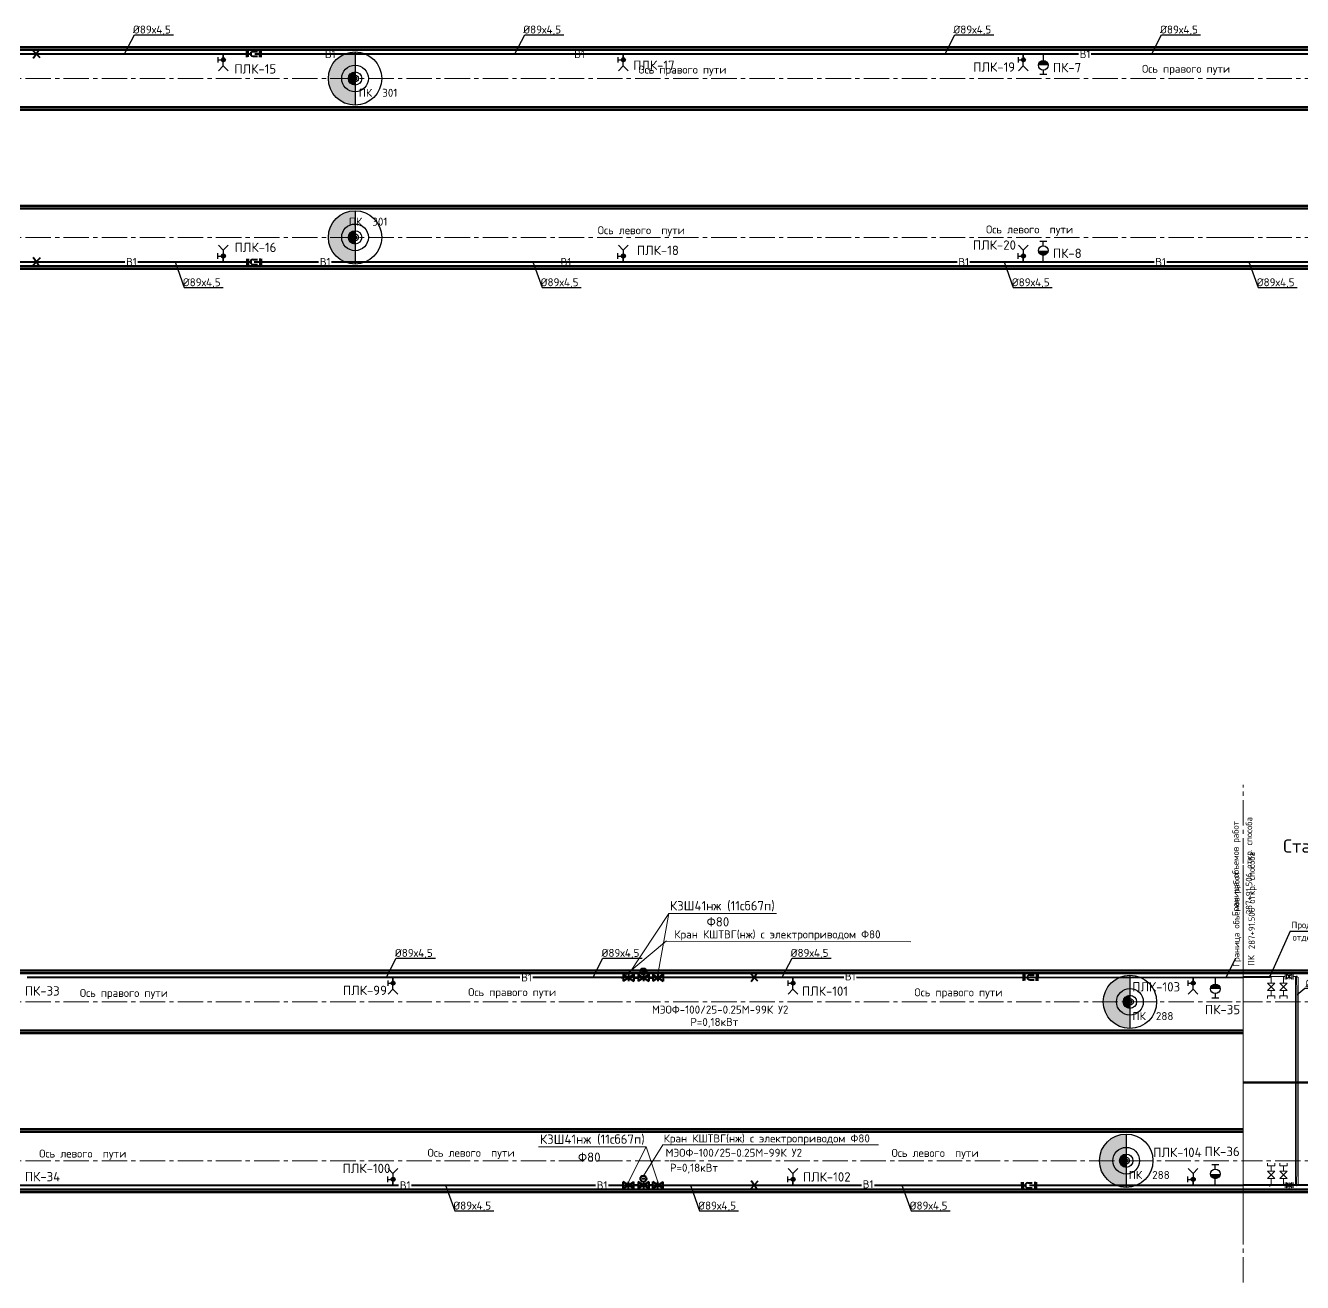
# Paper-space layout 'л2-л8' of a CAD drawing. Header units: millimetres. Extents: x 10032 to 18918, y -3051 to 627.
# Drawn here: x 11127.6 to 11606.4, y 117 to 588.5 of the extents above; entities that cross this region are included whole.
import ezdxf

# ---------------------------------------------------------------- set-up
doc = ezdxf.new("R2010")
doc.units = ezdxf.units.MM
doc.header["$LTSCALE"] = 0.5
for name, pattern in [('CENTER', [2, 1.25, -0.25, 0.25, -0.25]), ('CENTER2', [28.575, 19.05, -3.175, 3.175, -3.175]), ('Геоподоснова$0$12_5020Ж$0${ Cable   Tele }', [0])]:
    doc.linetypes.add(name, pattern=pattern)
for name, color, linetype in [('1_NADPIS', 7, 'Continuous'), ('3_RAZMER', 7, 'Continuous'), ('3_Текст', 7, 'Continuous'), ('NADPISI', 110, 'Continuous'), ('ВК_надписи', 7, 'Continuous'), ('ВК_сети', 4, 'Continuous'), ('ГТ_ПК', 2, 'Continuous'), ('ГТ_ПК @ 0.25', 2, 'Continuous'), ('ГТ_ПК @ 0.5', 2, 'Continuous'), ('ГТ_ПК @ 1', 2, 'Continuous'), ('ГТ_ПК @ 2', 2, 'Continuous'), ('ГТ_ПК @ 4', 2, 'Continuous')]:
    doc.layers.add(name, color=color, linetype=linetype)
for name, color, linetype, lineweight in [('1_PK500', 5, 'Continuous', 35), ('1_конструкция', 5, 'Continuous', 35), ('3_Формат', 4, 'Continuous', 60), ('А_Конструкции', 4, 'Continuous', 50), ('А_Текст', 255, 'Continuous', 20), ('АР_Оси', 242, 'CENTER2', 18), ('Сети ВК', 4, 'Continuous', 20)]:
    doc.layers.add(name, color=color, linetype=linetype, lineweight=lineweight)
doc.styles.add('Стандарт ММП', font='isocpeur.ttf')

# ---------------------------------------------------------------- blocks, each defined once
blk = doc.blocks.new('ПК')
at = {"layer": 'ГТ_ПК'}
blk.add_hatch(color=0, dxfattribs=at).paths.add_polyline_path([(0, -2.5, 0.414214), (2.5, 0, 0.414214), (0, 2.5)])
at = {"layer": 'ГТ_ПК', "color": 0}
blk.add_line((0, -2.5), (0, 2.5), dxfattribs=at)
blk.add_circle((0, 0), 2.5, dxfattribs=at)
blk = doc.blocks.new('*U605')
at = {"layer": 'ГТ_ПК @ 0.25', "extrusion": (9.32183e-09, 7.72587e-22, 1), "xscale": 0.2500000000000061, "yscale": 0.2500000000000053, "zscale": 0.2500000000000053, "rotation": 180}
blk.add_blockref('ПК', (11251.19, 568.67, 0), dxfattribs=at)
at = {"layer": 'ГТ_ПК @ 0.5', "extrusion": (9.32183e-09, 7.72587e-22, 1), "xscale": 0.5000000000000189, "yscale": 0.5000000000000173, "zscale": 0.5000000000000173, "rotation": 180}
blk.add_blockref('ПК', (11251.19, 568.67, 0), dxfattribs=at)
at = {"layer": 'ГТ_ПК @ 1', "extrusion": (9.32183e-09, 7.72587e-22, 1), "rotation": 179.9999999999641}
blk.add_blockref('ПК', (11251.19, 568.67, 0), dxfattribs=at)
at = {"layer": 'ГТ_ПК @ 2', "extrusion": (9.32183e-09, 7.72587e-22, 1), "xscale": 2.000000000000075, "yscale": 2.000000000000069, "zscale": 2.000000000000069, "rotation": 180}
blk.add_blockref('ПК', (11251.19, 568.67, 0), dxfattribs=at)
at = {"layer": 'ГТ_ПК @ 4', "extrusion": (9.32183e-09, 7.72587e-22, 1), "xscale": 4.000000000000098, "yscale": 4.000000000000085, "zscale": 4.000000000000085, "rotation": 180}
blk.add_blockref('ПК', (11251.19, 568.67, 0), dxfattribs=at)
blk = doc.blocks.new('*U608')
at = {"layer": 'ГТ_ПК @ 0.25', "extrusion": (9.32183e-09, 7.72587e-22, 1), "xscale": 0.2500000000000061, "yscale": 0.2500000000000053, "zscale": 0.2500000000000053, "rotation": 180}
blk.add_blockref('ПК', (11251.19, 509.07, 0), dxfattribs=at)
at = {"layer": 'ГТ_ПК @ 0.5', "extrusion": (9.32183e-09, 7.72587e-22, 1), "xscale": 0.5000000000000189, "yscale": 0.5000000000000173, "zscale": 0.5000000000000173, "rotation": 180}
blk.add_blockref('ПК', (11251.19, 509.07, 0), dxfattribs=at)
at = {"layer": 'ГТ_ПК @ 1', "extrusion": (9.32183e-09, 7.72587e-22, 1), "rotation": 179.9999999999641}
blk.add_blockref('ПК', (11251.19, 509.07, 0), dxfattribs=at)
at = {"layer": 'ГТ_ПК @ 2', "extrusion": (9.32183e-09, 7.72587e-22, 1), "xscale": 2.000000000000075, "yscale": 2.000000000000069, "zscale": 2.000000000000069, "rotation": 180}
blk.add_blockref('ПК', (11251.19, 509.07, 0), dxfattribs=at)
at = {"layer": 'ГТ_ПК @ 4', "extrusion": (9.32183e-09, 7.72587e-22, 1), "xscale": 4.000000000000098, "yscale": 4.000000000000085, "zscale": 4.000000000000085, "rotation": 180}
blk.add_blockref('ПК', (11251.19, 509.07, 0), dxfattribs=at)
blk = doc.blocks.new('*U655')
at = {"layer": 'ГТ_ПК @ 0.25', "extrusion": (9.32183e-09, 7.72587e-22, 1), "xscale": 0.2500000000000061, "yscale": 0.2500000000000053, "zscale": 0.2500000000000053, "rotation": 180}
blk.add_blockref('ПК', (11541.76, 222.26, 0), dxfattribs=at)
at = {"layer": 'ГТ_ПК @ 0.5', "extrusion": (9.32183e-09, 7.72587e-22, 1), "xscale": 0.5000000000000188, "yscale": 0.5000000000000173, "zscale": 0.5000000000000173, "rotation": 180}
blk.add_blockref('ПК', (11541.76, 222.26, 0), dxfattribs=at)
at = {"layer": 'ГТ_ПК @ 1', "extrusion": (9.32183e-09, 7.72587e-22, 1), "rotation": 179.9999999999641}
blk.add_blockref('ПК', (11541.76, 222.26, 0), dxfattribs=at)
at = {"layer": 'ГТ_ПК @ 2', "extrusion": (9.32183e-09, 7.72587e-22, 1), "xscale": 2.000000000000075, "yscale": 2.000000000000069, "zscale": 2.000000000000069, "rotation": 180}
blk.add_blockref('ПК', (11541.76, 222.26, 0), dxfattribs=at)
at = {"layer": 'ГТ_ПК @ 4', "extrusion": (9.32183e-09, 7.72587e-22, 1), "xscale": 4.000000000000097, "yscale": 4.000000000000085, "zscale": 4.000000000000085, "rotation": 180}
blk.add_blockref('ПК', (11541.76, 222.26, 0), dxfattribs=at)
blk = doc.blocks.new('*U657')
at = {"layer": 'ГТ_ПК @ 0.25', "extrusion": (9.32183e-09, 7.72587e-22, 1), "xscale": 0.2500000000000061, "yscale": 0.2500000000000053, "zscale": 0.2500000000000053, "rotation": 180}
blk.add_blockref('ПК', (11540.37, 162.66, 0), dxfattribs=at)
at = {"layer": 'ГТ_ПК @ 0.5', "extrusion": (9.32183e-09, 7.72587e-22, 1), "xscale": 0.5000000000000188, "yscale": 0.5000000000000173, "zscale": 0.5000000000000173, "rotation": 180}
blk.add_blockref('ПК', (11540.37, 162.66, 0), dxfattribs=at)
at = {"layer": 'ГТ_ПК @ 1', "extrusion": (9.32183e-09, 7.72587e-22, 1), "rotation": 179.9999999999641}
blk.add_blockref('ПК', (11540.37, 162.66, 0), dxfattribs=at)
at = {"layer": 'ГТ_ПК @ 2', "extrusion": (9.32183e-09, 7.72587e-22, 1), "xscale": 2.000000000000075, "yscale": 2.000000000000069, "zscale": 2.000000000000069, "rotation": 180}
blk.add_blockref('ПК', (11540.37, 162.66, 0), dxfattribs=at)
at = {"layer": 'ГТ_ПК @ 4', "extrusion": (9.32183e-09, 7.72587e-22, 1), "xscale": 4.000000000000097, "yscale": 4.000000000000085, "zscale": 4.000000000000085, "rotation": 180}
blk.add_blockref('ПК', (11540.37, 162.66, 0), dxfattribs=at)
blk = doc.blocks.new('A$C694964ED')
at = {"layer": 'Сети ВК', "lineweight": 9}
h = blk.add_hatch(color=256, dxfattribs=at)
h.paths.add_polyline_path([(20.04, -2.15, -0.414214), (20.29, -2.4, -0.414214), (20.04, -2.65)])
h.paths.add_polyline_path([(20.04, -2.15), (20.04, -2.65, -0.414214), (19.79, -2.4, -0.414214)])
h = blk.add_hatch(color=256, dxfattribs=at)
h.paths.add_polyline_path([(20.04, -80.79, 0.414214), (20.29, -80.54, 0.414214), (20.04, -80.29)])
h.paths.add_polyline_path([(20.04, -80.79), (20.04, -80.29, 0.414214), (19.79, -80.54, 0.414214)])
at = {"layer": 'Defpoints', "color": 6, "ltscale": 0.125}
blk.add_line((92.9, 6.51), (92.9, -89.49), dxfattribs=at)
at = {"layer": 'Defpoints', "color": 6, "linetype": 'Continuous', "lineweight": 140}
blk.add_line((92.9, -42.1), (0, -42.1), dxfattribs=at)
at = {"layer": 'NADPISI', "color": 5, "linetype": 'Геоподоснова$0$12_5020Ж$0${ Cable   Tele }', "ltscale": 0.5}
for q in [(10.04, -2.35, 0), (51.81, 14.71, 0)]:
    blk.add_line((17.57, 14.71, 0), q, dxfattribs=at)
at = {"layer": 'А_Конструкции'}
for p, q in [((92.9, 0), (0, 0)), ((92.9, -1), (0, -1)), ((92.9, -82.2), (0, -82.2)), ((92.9, -83.2), (0, -83.2))]:
    blk.add_line(p, q, dxfattribs=at)
at = {"layer": 'АР_Оси', "color": 7}
for p, q in [((0, -97.36), (0, 39.47)), ((92.9, -11.8), (0, -11.8)), ((92.9, -71.4), (0, -71.4))]:
    blk.add_line(p, q, dxfattribs=at)
at = {"layer": 'ВК_надписи'}
for p, q in [((23.07, -6.84, 0), (20.1, -9.33, 0)), ((37.83, -6.84, 0), (23.07, -6.84, 0))]:
    blk.add_line(p, q, dxfattribs=at)
at = {"layer": 'ВК_сети', "color": 2, "lineweight": 40, "ltscale": 0.5, "elevation": 0}
for points in [[(10.08, -2.61), (0, -2.61)], [(92.9, -80.59), (0, -80.59)]]:
    blk.add_lwpolyline(points, dxfattribs=at)
at = {"layer": 'ВК_сети', "color": 1, "lineweight": 9, "ltscale": 0.5}
for centre in [(10.04, -2.31), (10.04, -80.63, 0)]:
    blk.add_circle(centre, 0.3, dxfattribs=at)
at = {"layer": 'Сети ВК', "lineweight": 9}
for p, q in [((15.76, -2.35, 0), (10.04, -2.35, 0)), ((10.51, -2.35, 0), (10.51, -4.81, 0)), ((15.14, -2.35, 0), (15.14, -4.81, 0)), ((20.1, -2.35, 0), (18.7, -2.35, 0)), ((20.04, -2.4, 0), (20.1, -8.71, 0)), ((10.51, -7.61, 0), (10.51, -9.61, 0)), ((15.14, -7.61, 0), (15.14, -9.61, 0)), ((20.1, -8.71, 0), (20.1, -71.75, 0)), ((20.1, -74.23, 0), (20.1, -71.75, 0)), ((10.51, -75.33, 0), (10.51, -73.33, 0)), ((15.14, -75.33, 0), (15.14, -73.33, 0)), ((20.04, -80.54, 0), (20.1, -74.23, 0)), ((15.76, -80.59, 0), (10.04, -80.59, 0)), ((10.51, -80.59, 0), (10.51, -78.13, 0)), ((15.14, -80.59, 0), (15.14, -78.13, 0)), ((20.1, -80.59, 0), (18.7, -80.59, 0))]:
    blk.add_line(p, q, dxfattribs=at)
at = {"layer": 'Сети ВК', "color": 5, "linetype": 'Continuous', "lineweight": 9, "ltscale": 0.3}
for p, q in [((15.7, -1.39, 0), (15.7, -3.39, 0)), ((16.2, -3.35, 0), (18.2, -1.35, 0)), ((16.2, -1.35, 0), (18.2, -3.35, 0)), ((16.2, -1.35, 0), (16.2, -3.35, 0)), ((17.2, -3.35, 0), (17.2, -0.99, 0)), ((18.2, -3.35, 0), (18.2, -1.35, 0)), ((18.7, -3.4, 0), (18.7, -1.4, 0)), ((19.6, -71.4), (19.6, -2.35, 0)), ((20.6, -71.75, 0), (20.6, -2.49, 0)), ((11.91, -7.61, 0), (9.11, -4.81, 0)), ((9.11, -7.61, 0), (11.91, -4.81, 0)), ((11.91, -4.81, 0), (9.11, -4.81, 0)), ((9.11, -7.61, 0), (11.91, -7.61, 0)), ((16.54, -7.61, 0), (13.74, -4.81, 0)), ((13.74, -7.61, 0), (16.54, -4.81, 0)), ((16.54, -4.81, 0), (13.74, -4.81, 0)), ((13.74, -7.61, 0), (16.54, -7.61, 0)), ((9.11, -9.61, 0), (11.91, -9.61, 0)), ((9.11, -9.61, 0), (9.11, -10.61, 0)), ((11.91, -9.61, 0), (11.91, -10.61, 0)), ((13.74, -9.61, 0), (16.54, -9.61, 0)), ((13.74, -9.61, 0), (13.74, -10.61, 0)), ((16.54, -9.61, 0), (16.54, -10.61, 0)), ((19.6, -71.75, 0), (19.6, -80.59, 0)), ((20.6, -71.75, 0), (20.6, -80.45, 0)), ((9.11, -73.33, 0), (9.11, -72.33, 0)), ((9.11, -73.33, 0), (11.91, -73.33, 0)), ((11.91, -75.33, 0), (9.11, -78.13, 0)), ((9.11, -75.33, 0), (11.91, -78.13, 0)), ((9.11, -75.33, 0), (11.91, -75.33, 0)), ((11.91, -73.33, 0), (11.91, -72.33, 0)), ((13.74, -73.33, 0), (13.74, -72.33, 0)), ((13.74, -73.33, 0), (16.54, -73.33, 0)), ((16.54, -75.33, 0), (13.74, -78.13, 0)), ((13.74, -75.33, 0), (16.54, -78.13, 0)), ((13.74, -75.33, 0), (16.54, -75.33, 0)), ((16.54, -73.33, 0), (16.54, -72.33, 0)), ((11.91, -78.13, 0), (9.11, -78.13, 0)), ((16.54, -78.13, 0), (13.74, -78.13, 0)), ((15.7, -81.55, 0), (15.7, -79.55, 0)), ((16.2, -79.59, 0), (18.2, -81.59, 0)), ((16.2, -81.59, 0), (18.2, -79.59, 0)), ((16.2, -81.59, 0), (16.2, -79.59, 0)), ((17.2, -79.59, 0), (17.2, -81.95, 0)), ((18.2, -79.59, 0), (18.2, -81.59, 0)), ((18.7, -79.54, 0), (18.7, -81.54, 0))]:
    blk.add_line(p, q, dxfattribs=at)
at = {"layer": 'Сети ВК', "lineweight": 9}
for centre in [(20.04, -2.4, 0), (20.04, -80.54, 0)]:
    blk.add_circle(centre, 0.25, dxfattribs=at)
at = {"layer": '3_Формат', "color": 0, "lineweight": 50, "style": 'Стандарт ММП'}
blk.add_text('Станция Давыдково', height=5, rotation=360, dxfattribs=at).set_placement((14.97, 44.15, 0))
at = {"layer": 'NADPISI', "color": 5, "linetype": 'CENTER', "ltscale": 0.5, "style": 'Стандарт ММП'}
for s, p in [('Продолжение смотри', (18.07, 15.81, 0)), ('отдельный комплект', (18.51, 11.14, 0))]:
    blk.add_text(s, height=2.5, dxfattribs=at).set_placement(p)
at = {"layer": 'А_Текст', "color": 0, "linetype": 'Continuous', "lineweight": 30, "style": 'Стандарт ММП'}
for s, p in [('287+91.506 откр. способа', (4.39, 7.95, 0)), ('Граница объемов работ', (-1.39, 1.4)), ('ПК ', (4.16, 1.71, 0))]:
    blk.add_text(s, height=2.4, rotation=90, dxfattribs=at).set_placement(p)
at = {"layer": 'ВК_надписи', "style": 'Стандарт ММП'}
blk.add_text('%%C89х4,5', height=3, dxfattribs=at).set_placement((23.34, -6.42, 0))

psp = doc.layouts.new('л2-л8')

# ---------------------------------------------------------------- hatches: boundary and pattern name
at = {"layer": 'ВК_сети', "ltscale": 0.5}
h = psp.add_hatch(color=5, dxfattribs=at)
h.paths.add_polyline_path([(11202.5701, 575.6817, 0.41421356), (11201.8201, 576.4317), (11201.8201, 575.6817)])
h.paths.add_polyline_path([(11202.5701, 575.6817), (11201.8201, 575.6817), (11201.8201, 574.9317, 0.41421356)])
h.paths.add_polyline_path([(11201.8201, 575.6817), (11201.8201, 576.4317, 0.58408052), (11201.1782, 575.2937)])
h.paths.add_polyline_path([(11201.8201, 574.9317), (11201.8201, 575.6817), (11201.1782, 575.2937, 0.26256208)])
h = psp.add_hatch(color=5, dxfattribs=at)
h.paths.add_polyline_path([(11352.5701, 575.6817, 0.41421356), (11351.8201, 576.4317), (11351.8201, 575.6817)])
h.paths.add_polyline_path([(11352.5701, 575.6817), (11351.8201, 575.6817), (11351.8201, 574.9317, 0.41421356)])
h.paths.add_polyline_path([(11351.8201, 575.6817), (11351.8201, 576.4317, 0.58408052), (11351.1782, 575.2937)])
h.paths.add_polyline_path([(11351.8201, 574.9317), (11351.8201, 575.6817), (11351.1782, 575.2937, 0.26256208)])
h = psp.add_hatch(color=5, dxfattribs=at)
h.paths.add_polyline_path([(11502.5701, 575.6817, 0.41421356), (11501.8201, 576.4317), (11501.8201, 575.6817)])
h.paths.add_polyline_path([(11502.5701, 575.6817), (11501.8201, 575.6817), (11501.8201, 574.9317, 0.41421356)])
h.paths.add_polyline_path([(11501.8201, 575.6817), (11501.8201, 576.4317, 0.58408052), (11501.1782, 575.2937)])
h.paths.add_polyline_path([(11501.8201, 574.9317), (11501.8201, 575.6817), (11501.1782, 575.2937, 0.26256208)])
h = psp.add_hatch(color=1, dxfattribs=at)
h.paths.add_polyline_path([(11507.4584, 573.6228), (11511.0584, 573.6228, 0.09159777), (11510.9396, 574.2659), (11507.5773, 574.2659, 0.09159777)])
h.paths.add_polyline_path([(11507.5773, 574.2659), (11510.9396, 574.2659, 0.68812614)])
h = psp.add_hatch(color=1, dxfattribs=at)
h.paths.add_polyline_path([(11507.4584, 573.6228), (11511.0584, 573.6228, 0.09159777), (11510.9396, 574.2659), (11507.5773, 574.2659, 0.09159777)])
h.paths.add_polyline_path([(11507.5773, 574.2659), (11510.9396, 574.2659, 0.68812614)])
h = psp.add_hatch(color=5, dxfattribs=at)
h.paths.add_polyline_path([(11202.5701, 502.0585, -0.41421356), (11201.8201, 501.3085), (11201.8201, 502.0585)])
h.paths.add_polyline_path([(11202.5701, 502.0585), (11201.8201, 502.0585), (11201.8201, 502.8085, -0.41421356)])
h.paths.add_polyline_path([(11201.8201, 502.0585), (11201.8201, 501.3085, -0.58408052), (11201.1782, 502.4465)])
h.paths.add_polyline_path([(11201.8201, 502.8085), (11201.8201, 502.0585), (11201.1782, 502.4465, -0.26256208)])
h = psp.add_hatch(color=5, dxfattribs=at)
h.paths.add_polyline_path([(11352.5701, 502.0585, -0.41421356), (11351.8201, 501.3085), (11351.8201, 502.0585)])
h.paths.add_polyline_path([(11352.5701, 502.0585), (11351.8201, 502.0585), (11351.8201, 502.8085, -0.41421356)])
h.paths.add_polyline_path([(11351.8201, 502.0585), (11351.8201, 501.3085, -0.58408052), (11351.1782, 502.4465)])
h.paths.add_polyline_path([(11351.8201, 502.8085), (11351.8201, 502.0585), (11351.1782, 502.4465, -0.26256208)])
h = psp.add_hatch(color=5, dxfattribs=at)
h.paths.add_polyline_path([(11502.5701, 502.0585, -0.41421356), (11501.8201, 501.3085), (11501.8201, 502.0585)])
h.paths.add_polyline_path([(11502.5701, 502.0585), (11501.8201, 502.0585), (11501.8201, 502.8085, -0.41421356)])
h.paths.add_polyline_path([(11501.8201, 502.0585), (11501.8201, 501.3085, -0.58408052), (11501.1782, 502.4465)])
h.paths.add_polyline_path([(11501.8201, 502.8085), (11501.8201, 502.0585), (11501.1782, 502.4465, -0.26256208)])
h = psp.add_hatch(color=1, dxfattribs=at)
h.paths.add_polyline_path([(11507.4584, 504.1174), (11511.0584, 504.1174, -0.09159777), (11510.9396, 503.4743), (11507.5773, 503.4743, -0.09159777)])
h.paths.add_polyline_path([(11507.5773, 503.4743), (11510.9396, 503.4743, -0.68812614)])
h = psp.add_hatch(color=1, dxfattribs=at)
h.paths.add_polyline_path([(11507.4584, 504.1174), (11511.0584, 504.1174, -0.09159777), (11510.9396, 503.4743), (11507.5773, 503.4743, -0.09159777)])
h.paths.add_polyline_path([(11507.5773, 503.4743), (11510.9396, 503.4743, -0.68812614)])
h = psp.add_hatch(color=5, dxfattribs=at)
h.paths.add_polyline_path([(11266.2201, 229.2713, 0.41421356), (11265.4701, 230.0213), (11265.4701, 229.2713)])
h.paths.add_polyline_path([(11266.2201, 229.2713), (11265.4701, 229.2713), (11265.4701, 228.5213, 0.41421356)])
h.paths.add_polyline_path([(11265.4701, 229.2713), (11265.4701, 230.0213, 0.58408052), (11264.8282, 228.8833)])
h.paths.add_polyline_path([(11265.4701, 228.5213), (11265.4701, 229.2713), (11264.8282, 228.8833, 0.26256208)])
h = psp.add_hatch(color=5, dxfattribs=at)
h.paths.add_polyline_path([(11416.2201, 229.2713, 0.41421356), (11415.4701, 230.0213), (11415.4701, 229.2713)])
h.paths.add_polyline_path([(11416.2201, 229.2713), (11415.4701, 229.2713), (11415.4701, 228.5213, 0.41421356)])
h.paths.add_polyline_path([(11415.4701, 229.2713), (11415.4701, 230.0213, 0.58408052), (11414.8282, 228.8833)])
h.paths.add_polyline_path([(11415.4701, 228.5213), (11415.4701, 229.2713), (11414.8282, 228.8833, 0.26256208)])
h = psp.add_hatch(color=5, dxfattribs=at)
h.paths.add_polyline_path([(11566.2201, 229.2713, 0.41421356), (11565.4701, 230.0213), (11565.4701, 229.2713)])
h.paths.add_polyline_path([(11566.2201, 229.2713), (11565.4701, 229.2713), (11565.4701, 228.5213, 0.41421356)])
h.paths.add_polyline_path([(11565.4701, 229.2713), (11565.4701, 230.0213, 0.58408052), (11564.8282, 228.8833)])
h.paths.add_polyline_path([(11565.4701, 228.5213), (11565.4701, 229.2713), (11564.8282, 228.8833, 0.26256208)])
h = psp.add_hatch(color=1, dxfattribs=at)
h.paths.add_polyline_path([(11571.9584, 227.1343), (11575.5584, 227.1343, 0.09159777), (11575.4396, 227.7775), (11572.0773, 227.7775, 0.09159777)])
h.paths.add_polyline_path([(11572.0773, 227.7775), (11575.4396, 227.7775, 0.68812614)])
h = psp.add_hatch(color=5, dxfattribs=at)
h.paths.add_polyline_path([(11266.2201, 155.648, -0.41421356), (11265.4701, 154.898), (11265.4701, 155.648)])
h.paths.add_polyline_path([(11266.2201, 155.648), (11265.4701, 155.648), (11265.4701, 156.398, -0.41421356)])
h.paths.add_polyline_path([(11265.4701, 155.648), (11265.4701, 154.898, -0.58408052), (11264.8282, 156.036)])
h.paths.add_polyline_path([(11265.4701, 156.398), (11265.4701, 155.648), (11264.8282, 156.036, -0.26256208)])
h = psp.add_hatch(color=5, dxfattribs=at)
h.paths.add_polyline_path([(11416.2201, 155.648, -0.41421356), (11415.4701, 154.898), (11415.4701, 155.648)])
h.paths.add_polyline_path([(11416.2201, 155.648), (11415.4701, 155.648), (11415.4701, 156.398, -0.41421356)])
h.paths.add_polyline_path([(11415.4701, 155.648), (11415.4701, 154.898, -0.58408052), (11414.8282, 156.036)])
h.paths.add_polyline_path([(11415.4701, 156.398), (11415.4701, 155.648), (11414.8282, 156.036, -0.26256208)])
h = psp.add_hatch(color=5, dxfattribs=at)
h.paths.add_polyline_path([(11566.2201, 155.648, -0.41421356), (11565.4701, 154.898), (11565.4701, 155.648)])
h.paths.add_polyline_path([(11566.2201, 155.648), (11565.4701, 155.648), (11565.4701, 156.398, -0.41421356)])
h.paths.add_polyline_path([(11565.4701, 155.648), (11565.4701, 154.898, -0.58408052), (11564.8282, 156.036)])
h.paths.add_polyline_path([(11565.4701, 156.398), (11565.4701, 155.648), (11564.8282, 156.036, -0.26256208)])
h = psp.add_hatch(color=1, dxfattribs=at)
h.paths.add_polyline_path([(11571.9584, 157.7069), (11575.5584, 157.7069, -0.09159777), (11575.4396, 157.0638), (11572.0773, 157.0638, -0.09159777)])
h.paths.add_polyline_path([(11572.0773, 157.0638), (11575.4396, 157.0638, -0.68812614)])
h = psp.add_hatch(color=1, dxfattribs=at)
h.paths.add_polyline_path([(11571.9584, 157.7069), (11575.5584, 157.7069, -0.09159777), (11575.4396, 157.0638), (11572.0773, 157.0638, -0.09159777)])
h.paths.add_polyline_path([(11572.0773, 157.0638), (11575.4396, 157.0638, -0.68812614)])

# ---------------------------------------------------------------- linework, layer by layer
at = {"layer": '1_конструкция', "color": 1, "lineweight": 18}
for p, q in [((11353.7239, 232.4557, 0), (11368.8223, 255.4198, 0)), ((11368.8223, 255.4198, 0), (11364.7883, 232.5123, 0)), ((11353.7056, 154.7281, 0), (11360.4152, 167.8521, 0)), ((11360.4152, 167.8521, 0), (11364.7562, 154.7861, 0))]:
    psp.add_line(p, q, dxfattribs=at)
at = {"layer": '3_RAZMER', "lineweight": 18}
for p, q in [((11368.8223, 255.4198, 0), (11409.2809, 255.4198, 0)), ((11351.0793, 230.9848, 0), (11367.9511, 245.1793, 0)), ((11367.7459, 244.9749, 0), (11459.6569, 244.7875, 0)), ((11319.9566, 167.8521, 0), (11360.4152, 167.8521, 0)), ((11359.3292, 157.0175, 0), (11366.6061, 168.6448, 0)), ((11366.6061, 168.6448, 0), (11447.5233, 168.6448, 0))]:
    psp.add_line(p, q, dxfattribs=at)
at = {"layer": 'Defpoints', "color": 5, "linetype": 'Continuous', "lineweight": 30}
psp.add_line((11541.7584, 219.7596), (11541.7584, 219.7596), dxfattribs=at)
at = {"layer": 'Defpoints', "color": 6, "linetype": 'Continuous', "lineweight": 50, "elevation": 0}
for points in [[(11355.6757, 231.2522), (11357.3585, 231.2522)], [(11355.6757, 153.4691), (11357.3585, 153.4691)]]:
    psp.add_lwpolyline(points, dxfattribs=at)
at = {"layer": 'А_Конструкции'}
for p, q in [((10041.7584, 580.4701), (11580.2691, 580.4702)), ((10041.7584, 579.4701), (11580.2691, 579.4702)), ((11580.2691, 580.4702), (12961.9799, 580.4702)), ((11580.2691, 579.4702), (12961.9799, 579.4702)), ((10131.7584, 557.8701), (11580.2691, 557.8701)), ((10131.7584, 556.8701), (11580.2691, 556.8701)), ((11580.2691, 557.8701), (12961.9799, 557.8702)), ((11580.2691, 556.8701), (12961.9799, 556.8702)), ((10131.7584, 520.8701), (11580.2691, 520.8702)), ((10131.7584, 519.8701), (11580.2691, 519.8702)), ((11580.2691, 520.8702), (12961.9799, 520.8702)), ((11580.2691, 519.8702), (12961.9799, 519.8702)), ((10041.7584, 498.2701), (11580.2691, 498.2701)), ((11580.2691, 498.2701), (12961.9799, 498.2702)), ((10041.7584, 497.2701), (11580.2691, 497.2701)), ((11580.2691, 497.2701), (12961.9799, 497.2702)), ((10041.7584, 234.0596), (11370.8341, 234.0597)), ((10041.7584, 233.0596), (11370.8341, 233.0597)), ((11370.8341, 234.0597), (11584.2284, 234.0597)), ((11370.8341, 233.0597), (11584.2284, 233.0597)), ((10041.7584, 211.4596), (11370.8341, 211.4597)), ((11370.8341, 211.4597), (11584.2284, 211.4597)), ((10041.7584, 210.4596), (11370.8341, 210.4597)), ((11370.8341, 210.4597), (11584.2284, 210.4597)), ((10041.7584, 174.4596), (11370.8341, 174.4597)), ((10041.7584, 173.4596), (11370.8341, 173.4597)), ((11370.8341, 174.4597), (11584.2284, 174.4597)), ((11370.8341, 173.4597), (11584.2284, 173.4597)), ((10041.7584, 151.8596), (11370.8341, 151.8597)), ((10041.7584, 150.8596), (11370.8341, 150.8597)), ((11370.8341, 151.8597), (11584.2284, 151.8597)), ((11370.8341, 150.8597), (11584.2284, 150.8597))]:
    psp.add_line(p, q, dxfattribs=at)
at = {"layer": 'АР_Оси', "color": 7}
for p, q in [((10041.7584, 568.6701), (11578.7126, 568.6701)), ((11578.7126, 568.6701), (12960.4234, 568.6701)), ((10041.7584, 509.0701), (11578.7126, 509.0701)), ((11578.7126, 509.0701), (12960.4234, 509.0701)), ((11584.2284, 116.9684), (11584.2284, 303.696)), ((10041.7584, 222.2596), (11584.2284, 222.2597)), ((10041.7584, 162.6596), (11369.2776, 162.6596)), ((11369.2776, 162.6596), (11584.2284, 162.6596))]:
    psp.add_line(p, q, dxfattribs=at)
at = {"layer": 'ВК_надписи'}
for p, q in [((11164.7986, 577.8617, 0), (11168.4583, 585.0594, 0)), ((11168.4583, 585.0594, 0), (11183.0978, 585.0594, 0)), ((11311.1349, 577.8617, 0), (11314.7946, 585.0594, 0)), ((11314.7946, 585.0594, 0), (11329.4341, 585.0594, 0)), ((11472.44, 577.8617, 0), (11476.0997, 585.0594, 0)), ((11476.0997, 585.0594, 0), (11490.7392, 585.0594, 0)), ((11549.9349, 577.8617, 0), (11553.5946, 585.0594, 0)), ((11553.5946, 585.0594, 0), (11568.2341, 585.0594, 0)), ((11183.6857, 499.8786, 0), (11187.138, 490.2474, 0)), ((11317.8696, 499.8786, 0), (11321.3219, 490.2474, 0)), ((11494.5493, 499.8786, 0), (11498.0015, 490.2474, 0)), ((11586.3769, 499.8785, 0), (11589.8291, 490.2474, 0)), ((11187.138, 490.2474, 0), (11201.7774, 490.2474, 0)), ((11321.3219, 490.2474, 0), (11335.9613, 490.2474, 0)), ((11498.0015, 490.2474, 0), (11512.641, 490.2474, 0)), ((11589.8291, 490.2474, 0), (11604.4686, 490.2474, 0)), ((11263.005, 231.4512, 0), (11266.6647, 238.6489, 0)), ((11266.6647, 238.6489, 0), (11281.3042, 238.6489, 0)), ((11340.4999, 231.4512, 0), (11344.1596, 238.6489, 0)), ((11344.1596, 238.6489, 0), (11358.7991, 238.6489, 0)), ((11411.4084, 231.4512, 0), (11415.0681, 238.6489, 0)), ((11415.0681, 238.6489, 0), (11429.7076, 238.6489, 0)), ((11577.8285, 231.4512, 0), (11581.4883, 238.6489, 0)), ((11285.1143, 153.4681, 0), (11288.5665, 143.837, 0)), ((11376.9419, 153.4681, 0), (11380.3941, 143.8369, 0)), ((11456.2321, 153.4681, 0), (11459.6844, 143.8369, 0)), ((11288.5665, 143.837, 0), (11303.206, 143.837, 0)), ((11380.3941, 143.8369, 0), (11395.0336, 143.8369, 0)), ((11459.6844, 143.8369, 0), (11474.3238, 143.8369, 0))]:
    psp.add_line(p, q, dxfattribs=at)
at = {"layer": 'ВК_сети', "color": 5, "lineweight": 40, "ltscale": 0.5}
for p, q in [((11132.817, 579.5503, 0), (11130.5498, 576.1731, 0)), ((11133.0615, 576.3659, 0), (11130.3054, 579.3575, 0)), ((11210.5798, 576.7042, 0), (11210.6102, 579.1867, 0)), ((11211.0762, 576.7643, 0), (11211.1066, 579.2468, 0)), ((11212.8993, 577.0197, 0), (11214.5702, 576.9992, 0)), ((11212.9213, 578.8145, 0), (11214.5922, 578.7941, 0)), ((11215.4794, 576.6442, 0), (11215.5098, 579.1267, 0)), ((11215.9757, 576.7042, 0), (11216.0062, 579.1867, 0)), ((11133.0615, 501.3744, 0), (11130.3054, 498.3828, 0)), ((11132.817, 498.1899, 0), (11130.5498, 501.5672, 0)), ((11210.5798, 501.036, 0), (11210.6102, 498.5535, 0)), ((11211.0762, 500.976, 0), (11211.1066, 498.4935, 0)), ((11212.8993, 500.7206, 0), (11214.5702, 500.7411, 0)), ((11212.9213, 498.9257, 0), (11214.5922, 498.9462, 0)), ((11215.4794, 501.0961, 0), (11215.5098, 498.6136, 0)), ((11215.9757, 501.036, 0), (11216.0062, 498.5535, 0)), ((11402.2865, 229.9554, 0), (11399.5304, 232.947, 0)), ((11402.042, 233.1399, 0), (11399.7748, 229.7626, 0)), ((11501.8736, 230.1828, 0), (11501.904, 232.6653, 0)), ((11502.37, 230.2429, 0), (11502.4004, 232.7254, 0)), ((11504.1931, 230.4983, 0), (11505.864, 230.4778, 0)), ((11504.2151, 232.2931, 0), (11505.886, 232.2727, 0)), ((11506.7732, 230.1228, 0), (11506.8036, 232.6053, 0)), ((11507.2696, 230.1828, 0), (11507.3, 232.6653, 0)), ((11402.2865, 154.9639, 0), (11399.5304, 151.9723, 0)), ((11402.042, 151.7795, 0), (11399.7748, 155.1567, 0)), ((11501.1448, 154.6256, 0), (11501.1752, 152.1431, 0)), ((11501.6412, 154.5655, 0), (11501.6716, 152.083, 0)), ((11503.4643, 154.3101, 0), (11505.1352, 154.3306, 0)), ((11506.0444, 154.6856, 0), (11506.0748, 152.2031, 0)), ((11506.5407, 154.6256, 0), (11506.5712, 152.1431, 0)), ((11503.4863, 152.5152, 0), (11505.1572, 152.5357, 0))]:
    psp.add_line(p, q, dxfattribs=at)
at = {"layer": 'ВК_сети', "color": 5, "ltscale": 0.5}
for p, q in [((11199.7905, 576.7134, 0), (11199.7905, 574.6516, 0)), ((11199.7905, 575.6825, 0), (11201.8201, 575.6825, 0)), ((11201.7584, 573.423, 0), (11201.7584, 577.8617, 0)), ((11349.7905, 576.7134, 0), (11349.7905, 574.6516, 0)), ((11349.7905, 575.6825, 0), (11351.8201, 575.6825, 0)), ((11351.7584, 573.423, 0), (11351.7584, 577.8617, 0)), ((11499.7905, 576.7134, 0), (11499.7905, 574.6516, 0)), ((11499.7905, 575.6825, 0), (11501.8201, 575.6825, 0)), ((11501.7584, 573.423, 0), (11501.7584, 577.8617, 0)), ((11201.7584, 573.423, 0), (11199.9342, 571.5988, 0)), ((11201.7584, 573.423, 0), (11203.5826, 571.5988, 0)), ((11351.7584, 573.423, 0), (11349.9342, 571.5988, 0)), ((11351.7584, 573.423, 0), (11353.5826, 571.5988, 0)), ((11501.7584, 573.423, 0), (11499.9342, 571.5988, 0)), ((11501.7584, 573.423, 0), (11503.5826, 571.5988, 0)), ((11199.7905, 501.0269, 0), (11199.7905, 503.0887, 0)), ((11201.7584, 504.3173, 0), (11199.9342, 506.1415, 0)), ((11201.7584, 504.3173, 0), (11203.5826, 506.1415, 0)), ((11201.7584, 504.3173, 0), (11201.7584, 499.8786, 0)), ((11349.7905, 501.0269, 0), (11349.7905, 503.0887, 0)), ((11351.7584, 504.3173, 0), (11349.9342, 506.1415, 0)), ((11351.7584, 504.3173, 0), (11353.5826, 506.1415, 0)), ((11351.7584, 504.3173, 0), (11351.7584, 499.8786, 0)), ((11499.7905, 501.0269, 0), (11499.7905, 503.0887, 0)), ((11501.7584, 504.3173, 0), (11499.9342, 506.1415, 0)), ((11501.7584, 504.3173, 0), (11503.5826, 506.1415, 0)), ((11501.7584, 504.3173, 0), (11501.7584, 499.8786, 0)), ((11199.7905, 502.0578, 0), (11201.8201, 502.0578, 0)), ((11349.7905, 502.0578, 0), (11351.8201, 502.0578, 0)), ((11499.7905, 502.0578, 0), (11501.8201, 502.0578, 0)), ((11263.4405, 230.3029, 0), (11263.4405, 228.2411, 0)), ((11265.4084, 227.0125, 0), (11265.4084, 231.4512, 0)), ((11413.4405, 230.3029, 0), (11413.4405, 228.2411, 0)), ((11415.4084, 227.0125, 0), (11415.4084, 231.4512, 0)), ((11563.4405, 230.3029, 0), (11563.4405, 228.2411, 0)), ((11565.4084, 227.0125, 0), (11565.4084, 231.4512, 0)), ((11263.4405, 229.272, 0), (11265.4701, 229.272, 0)), ((11265.4084, 227.0125, 0), (11263.5842, 225.1883, 0)), ((11265.4084, 227.0125, 0), (11267.2326, 225.1883, 0)), ((11413.4405, 229.272, 0), (11415.4701, 229.272, 0)), ((11415.4084, 227.0125, 0), (11413.5842, 225.1883, 0)), ((11415.4084, 227.0125, 0), (11417.2326, 225.1883, 0)), ((11563.4405, 229.272, 0), (11565.4701, 229.272, 0)), ((11565.4084, 227.0125, 0), (11563.5842, 225.1883, 0)), ((11565.4084, 227.0125, 0), (11567.2326, 225.1883, 0)), ((11265.4084, 157.9068, 0), (11263.5842, 159.731, 0)), ((11265.4084, 157.9068, 0), (11267.2326, 159.731, 0)), ((11415.4084, 157.9068, 0), (11413.5842, 159.731, 0)), ((11415.4084, 157.9068, 0), (11417.2326, 159.731, 0)), ((11565.4084, 157.9068, 0), (11563.5842, 159.731, 0)), ((11565.4084, 157.9068, 0), (11567.2326, 159.731, 0)), ((11263.4405, 154.6164, 0), (11263.4405, 156.6782, 0)), ((11263.4405, 155.6473, 0), (11265.4701, 155.6473, 0)), ((11265.4084, 157.9068, 0), (11265.4084, 153.4681, 0)), ((11413.4405, 154.6164, 0), (11413.4405, 156.6782, 0)), ((11413.4405, 155.6473, 0), (11415.4701, 155.6473, 0)), ((11415.4084, 157.9068, 0), (11415.4084, 153.4681, 0)), ((11563.4405, 154.6164, 0), (11563.4405, 156.6782, 0)), ((11563.4405, 155.6473, 0), (11565.4701, 155.6473, 0)), ((11565.4084, 157.9068, 0), (11565.4084, 153.4681, 0))]:
    psp.add_line(p, q, dxfattribs=at)
at = {"layer": 'ВК_сети', "color": 1, "lineweight": 30, "ltscale": 0.5, "extrusion": (-3.27269e-07, 1.1423e-06, 1)}
for p, q in [((11201.7584, 577.8617, 0), (11201.7584, 574.9068, 0)), ((11351.7584, 577.8617, 0), (11351.7584, 574.9068, 0)), ((11501.7584, 577.8617, 0), (11501.7584, 574.9068, 0)), ((11265.4084, 231.4512, 0), (11265.4084, 228.4963, 0)), ((11415.4084, 231.4512, 0), (11415.4084, 228.4963, 0)), ((11565.4084, 231.4512, 0), (11565.4084, 228.4963, 0))]:
    psp.add_line(p, q, dxfattribs=at)
at = {"layer": 'ВК_сети', "color": 1, "lineweight": 30, "ltscale": 0.5}
for p, q in [((11509.2584, 574.9003, -0.0001), (11508.7411, 574.8964, -0.0001)), ((11509.2584, 574.9003, -0.0001), (11508.7411, 574.8964, -0.0001)), ((11509.2555, 575.3022, -0.0001), (11509.2584, 574.9003, -0.0001)), ((11509.2555, 575.3022, -0.0001), (11509.2584, 574.9003, -0.0001)), ((11509.2584, 574.9003, -0.0001), (11509.7758, 574.9041, -0.0001)), ((11509.2584, 574.9003, -0.0001), (11509.7758, 574.9041, -0.0001)), ((11509.2584, 502.84, -0.0001), (11508.7411, 502.8438, -0.0001)), ((11509.2584, 502.84, -0.0001), (11508.7411, 502.8438, -0.0001)), ((11509.2555, 502.438, -0.0001), (11509.2584, 502.84, -0.0001)), ((11509.2555, 502.438, -0.0001), (11509.2584, 502.84, -0.0001)), ((11509.2584, 502.84, -0.0001), (11509.7758, 502.8362, -0.0001)), ((11509.2584, 502.84, -0.0001), (11509.7758, 502.8362, -0.0001)), ((11573.7584, 156.4295, -0.0001), (11573.2411, 156.4333, -0.0001)), ((11573.7584, 156.4295, -0.0001), (11573.2411, 156.4333, -0.0001)), ((11573.7555, 156.0275, -0.0001), (11573.7584, 156.4295, -0.0001)), ((11573.7555, 156.0275, -0.0001), (11573.7584, 156.4295, -0.0001)), ((11573.7584, 156.4295, -0.0001), (11574.2758, 156.4257, -0.0001)), ((11573.7584, 156.4295, -0.0001), (11574.2758, 156.4257, -0.0001))]:
    psp.add_line(p, q, dxfattribs=at)
at = {"layer": 'ВК_сети', "color": 1, "ltscale": 0.5}
for p, q in [((11509.2584, 577.8617, 0), (11509.2584, 575.4228, 0)), ((11509.2584, 577.8617, 0), (11509.2584, 575.4228, 0)), ((11510.6003, 570.1699, 0), (11507.9165, 570.1699, 0)), ((11510.6003, 570.1699, 0), (11507.9165, 570.1699, 0)), ((11509.2584, 571.8228, 0), (11509.2584, 570.1699, 0)), ((11509.2584, 571.8228, 0), (11509.2584, 570.1699, 0)), ((11510.6003, 507.5704, 0), (11507.9165, 507.5704, 0)), ((11510.6003, 507.5704, 0), (11507.9165, 507.5704, 0)), ((11509.2584, 505.9174, 0), (11509.2584, 507.5704, 0)), ((11509.2584, 505.9174, 0), (11509.2584, 507.5704, 0)), ((11509.2584, 499.8786, 0), (11509.2584, 502.3174, 0)), ((11509.2584, 499.8786, 0), (11509.2584, 502.3174, 0)), ((11573.7584, 231.3732, 0), (11573.7584, 228.9343, 0)), ((11573.7584, 225.3343, 0), (11573.7584, 223.6814, 0)), ((11575.1003, 223.6814, 0), (11572.4165, 223.6814, 0)), ((11575.1003, 161.1599, 0), (11572.4165, 161.1599, 0)), ((11575.1003, 161.1599, 0), (11572.4165, 161.1599, 0)), ((11573.7584, 159.5069, 0), (11573.7584, 161.1599, 0)), ((11573.7584, 159.5069, 0), (11573.7584, 161.1599, 0)), ((11573.7584, 153.4681, 0), (11573.7584, 155.9069, 0)), ((11573.7584, 153.4681, 0), (11573.7584, 155.9069, 0))]:
    psp.add_line(p, q, dxfattribs=at)
at = {"layer": 'ВК_сети', "color": 1, "lineweight": 30, "ltscale": 0.5, "extrusion": (-3.27269e-07, -1.1423e-06, 1)}
for p, q in [((11201.7584, 499.8786, 0), (11201.7584, 502.8335, 0)), ((11351.7584, 499.8786, 0), (11351.7584, 502.8335, 0)), ((11501.7584, 499.8786, 0), (11501.7584, 502.8335, 0)), ((11265.4084, 153.4681, 0), (11265.4084, 156.423, 0)), ((11415.4084, 153.4681, 0), (11415.4084, 156.423, 0)), ((11565.4084, 153.4681, 0), (11565.4084, 156.423, 0))]:
    psp.add_line(p, q, dxfattribs=at)
at = {"layer": 'ВК_сети', "color": 1, "lineweight": 40, "ltscale": 0.5, "extrusion": (-1.06675e-13, 1.06455e-06, 1)}
for p, q in [((11351.7355, 232.5128, 0), (11351.7355, 229.9937, 0)), ((11355.6757, 232.5128, 0), (11351.7355, 229.9937, 0)), ((11351.7355, 232.5128, 0), (11355.6757, 229.9937, 0)), ((11353.7056, 232.5123, 0), (11353.7056, 229.9932, 0))]:
    psp.add_line(p, q, dxfattribs=at)
at = {"layer": 'ВК_сети', "color": 1, "lineweight": 40, "ltscale": 0.5}
for p, q in [((11355.6757, 232.5128, 0), (11355.6757, 229.9937, 0)), ((11357.3585, 232.5123, 0), (11357.3585, 229.9932, 0)), ((11361.2987, 232.5123, 0), (11357.3585, 229.9932, 0)), ((11357.3585, 232.5123, 0), (11361.2987, 229.9932, 0)), ((11359.9255, 233.5964, 0), (11358.7192, 233.5964, 0)), ((11359.3286, 232.5118, 0), (11359.3286, 229.9927, 0)), ((11361.2987, 232.5123, 0), (11361.2987, 229.9932, 0)), ((11357.3582, 154.7271, 0), (11357.3575, 152.208, 0)), ((11361.299, 154.7271, 0), (11357.3582, 152.2091, 0)), ((11359.9261, 155.8116, 0), (11358.7198, 155.8119, 0)), ((11359.3289, 154.7271, 0), (11359.3283, 152.208, 0)), ((11361.299, 154.7271, 0), (11361.2983, 152.208, 0))]:
    psp.add_line(p, q, dxfattribs=at)
at = {"layer": 'ВК_сети', "color": 1, "lineweight": 60, "ltscale": 0.5}
for p, q in [((11361.2987, 231.2528, 0), (11362.8183, 231.2528, 0)), ((11361.2987, 153.4686, 0), (11362.8183, 153.4686, 0))]:
    psp.add_line(p, q, dxfattribs=at)
at = {"layer": 'ВК_сети', "color": 1, "lineweight": 40, "ltscale": 0.5, "extrusion": (1.06678e-13, 1.06455e-06, 1)}
for p, q in [((11362.8183, 232.5128, 0), (11362.8183, 229.9937, 0)), ((11362.8183, 232.5128, 0), (11366.7584, 229.9937, 0)), ((11366.7584, 232.5128, 0), (11362.8183, 229.9937, 0)), ((11364.7883, 232.5123, 0), (11364.7883, 229.9932, 0)), ((11366.7584, 232.5128, 0), (11366.7584, 229.9937, 0))]:
    psp.add_line(p, q, dxfattribs=at)
at = {"layer": 'ВК_сети', "color": 1, "lineweight": 40, "ltscale": 0.5, "extrusion": (-1.06675e-13, -1.06455e-06, 1)}
for p, q in [((11351.7355, 152.2085, 0), (11351.7355, 154.7276, 0)), ((11355.6757, 152.2085, 0), (11351.7355, 154.7276, 0)), ((11351.7355, 152.2085, 0), (11355.6757, 154.7276, 0)), ((11353.7056, 152.2091, 0), (11353.7056, 154.7281, 0)), ((11355.6757, 152.2085, 0), (11355.6757, 154.7276, 0)), ((11364.7562, 152.267), (11364.7562, 154.7861, 0))]:
    psp.add_line(p, q, dxfattribs=at)
at = {"layer": 'ВК_сети', "color": 1, "lineweight": 40, "ltscale": 0.5, "extrusion": (1.06678e-13, -1.06455e-06, 1)}
for p, q in [((11361.2983, 152.208, 0), (11357.3582, 154.7271, 0)), ((11362.8183, 152.2085, 0), (11362.8183, 154.7276, 0)), ((11362.8183, 152.2085, 0), (11366.7584, 154.7276, 0)), ((11366.7584, 152.2085, 0), (11362.8183, 154.7276, 0)), ((11366.7584, 152.2085, 0), (11366.7584, 154.7276, 0))]:
    psp.add_line(p, q, dxfattribs=at)
at = {"layer": 'ВК_сети', "color": 2, "lineweight": 40, "ltscale": 0.5, "elevation": 0}
for points in [[(11076.5553, 577.8617), (11212.4946, 577.8617)], [(11213.6253, 577.8617), (11313.1623, 577.8617)], [(11313.1623, 577.8617), (11401.8091, 577.8617)], [(11337.6943, 577.8617), (11522.4578, 577.8617)], [(11527.258, 577.8617), (11580.2691, 577.8617)], [(11580.2691, 577.8617), (11643.8622, 577.8617)], [(11042.2959, 499.8786), (11164.8884, 499.8786)], [(11169.6886, 499.8786), (11212.4959, 499.8786)], [(11213.3821, 499.8786), (11237.5246, 499.8786)], [(11242.3248, 499.8786), (11354.8509, 499.8786)], [(11354.8509, 499.8786), (11476.9662, 499.8786)], [(11481.7664, 499.8786), (11550.8141, 499.8786)], [(11555.6143, 499.8786), (11580.2691, 499.8786)], [(11580.2691, 499.8785), (11655.3497, 499.8785)], [(11128.2593, 231.4512), (11313.0228, 231.4512)], [(11317.823, 231.4512), (11370.8341, 231.4512)], [(11370.8341, 231.4512), (11434.4272, 231.4512)], [(11439.2274, 231.4512), (11584.2284, 231.329)], [(11032.8898, 153.4681), (11145.4159, 153.4681)], [(11145.4159, 153.4681), (11267.5312, 153.4681)], [(11272.3314, 153.4681), (11341.3791, 153.4681)], [(11346.1793, 153.4681), (11370.8341, 153.4681)], [(11370.8341, 153.4681), (11441.1144, 153.4681)], [(11445.9147, 153.4681), (11502.992, 153.4681)], [(11504.1373, 153.4681), (11584.2284, 153.4681)]]:
    psp.add_lwpolyline(points, dxfattribs=at)
at = {"layer": 'ВК_сети', "color": 5, "ltscale": 0.5}
for centre in [(11201.8201, 575.6817, 0), (11351.8201, 575.6817, 0), (11501.8201, 575.6817, 0), (11201.8201, 502.0585, 0), (11351.8201, 502.0585, 0), (11501.8201, 502.0585, 0), (11265.4701, 229.2713, 0), (11415.4701, 229.2713, 0), (11565.4701, 229.2713, 0), (11265.4701, 155.648, 0), (11415.4701, 155.648, 0), (11565.4701, 155.648, 0)]:
    psp.add_circle(centre, 0.75, dxfattribs=at)
at = {"layer": 'ВК_сети', "color": 1, "ltscale": 0.5}
for centre in [(11509.2584, 573.6228, 0), (11509.2584, 573.6228, 0), (11509.2584, 504.1174, 0), (11509.2584, 504.1174, 0), (11573.7584, 227.1343, 0), (11573.7584, 157.7069, 0), (11573.7584, 157.7069, 0)]:
    psp.add_circle(centre, 1.8, dxfattribs=at)
at = {"layer": 'ВК_сети', "color": 1, "lineweight": 40, "ltscale": 0.5}
for centre in [(11359.3286, 233.657, 0), (11359.3292, 155.8723, 0)]:
    psp.add_circle(centre, 1.1452, dxfattribs=at)
at = {"layer": 'ВК_сети', "color": 5, "lineweight": 40, "ltscale": 0.5}
for centre, start, end in [((11212.8434, 577.9179, 0), 85.038167, 273.557419), ((11212.8434, 499.8223, 0), 86.442581, 274.961833), ((11504.1373, 231.3965, 0), 85.038167, 273.557419), ((11503.4084, 153.4119, 0), 86.442581, 274.961833)]:
    psp.add_arc(centre, 0.9, start, end, dxfattribs=at)

# ---------------------------------------------------------------- block references
at = {"layer": 'Defpoints', "color": 6, "linetype": 'Continuous', "lineweight": 140}
psp.add_blockref('A$C694964ED', (11584.2284, 234.0597), dxfattribs=at)
at = {"layer": 'ГТ_ПК', "color": 6, "linetype": 'Continuous', "lineweight": 120}
for name in ['*U605', '*U608', '*U655', '*U657']:
    psp.add_blockref(name, (0, 0), dxfattribs=at)

# ---------------------------------------------------------------- texts
at = {"layer": '1_NADPIS', "linetype": 'Continuous', "style": 'Стандарт ММП'}
for s, p in [('ПЛК-17', (11355.4723, 571.8851, 0)), ('ПЛК-19', (11483.0087, 571.2136, 0)), ('ПЛК-15', (11205.9399, 570.5111, 0)), ('ПЛК-20', (11482.882, 504.4302, 0)), ('ПЛК-16', (11206.0435, 503.5654, 0)), ('ПЛК-18', (11356.8721, 502.4513, 0)), ('ПЛК-99', (11246.6587, 224.8031, 0)), ('ПЛК-101', (11418.7749, 224.518, 0)), ('ПЛК-103', (11542.6071, 226.1332, 0)), ('ПЛК-104', (11550.485, 164.0368, 0)), ('ПЛК-100', (11246.532, 158.0197, 0)), ('ПЛК-102', (11419.1132, 154.8256, 0))]:
    psp.add_text(s, height=3.5, rotation=360, dxfattribs=at).set_placement(p)
at = {"layer": '1_NADPIS', "color": 1, "linetype": 'Continuous', "style": 'Стандарт ММП'}
for s, p in [('ПК-7', (11512.8472, 571.0052, 0)), ('ПК-8', (11512.8672, 501.3385, 0)), ('ПК-33', (11127.3472, 224.5947, 0)), ('ПК-35', (11569.8964, 217.6001, 0)), ('ПК-36', (11569.7571, 164.3707, 0)), ('ПК-34', (11127.3672, 154.928, 0))]:
    psp.add_text(s, height=3.5, rotation=360, dxfattribs=at).set_placement(p)
at = {"layer": '1_NADPIS', "color": 5, "linetype": 'Continuous', "style": 'Стандарт ММП'}
for s, p in [('КЗШ41нж (11сб67п)', (11369.2873, 256.559, 0)), ('Ф80', (11383.004, 250.5096, 0))]:
    psp.add_text(s, height=3.5, rotation=360, dxfattribs=at).set_placement(p)
for s, p in [('КЗШ41нж (11сб67п)', (11320.5285, 168.9782, 0)), ('Ф80', (11334.7548, 162.2195, 0))]:
    psp.add_text(s, height=3.5, dxfattribs=at).set_placement(p)
at = {"layer": '1_PK500', "style": 'Стандарт ММП'}
for p in [(11239.9125, 576.2987), (11333.3595, 576.2987), (11522.9232, 576.2987), (11165.3538, 498.3156), (11237.99, 498.3156), (11328.2871, 498.3156), (11477.4316, 498.3156), (11551.2795, 498.3156), (11313.4882, 229.8882), (11434.8887, 230.2836, 0), (11267.9966, 151.9051), (11341.8445, 151.9051), (11441.576, 152.3004, 0)]:
    psp.add_text('В1', height=3, rotation=0.560426, dxfattribs=at).set_placement(p)
at = {"layer": '3_Текст', "color": 255, "style": 'Стандарт ММП'}
for s, p in [('Ось правого пути', (11357.4272, 570.4987)), ('Ось правого пути', (11546.293, 570.7991)), ('Ось левого  пути', (11342.1929, 510.2386, -0.0004)), ('Ось левого  пути', (11487.8011, 510.539, -0.0004)), ('Ось правого пути', (11147.9922, 224.0882)), ('Ось правого пути', (11293.6003, 224.3886)), ('Ось правого пути', (11460.9462, 224.3239)), ('Ось левого  пути', (11132.7579, 163.8281, -0.0004)), ('Ось левого  пути', (11278.3661, 164.1285, -0.0004)), ('Ось левого  пути', (11452.3561, 164.0638, -0.0004))]:
    psp.add_text(s, height=3, dxfattribs=at).set_placement(p)
at = {"layer": 'А_Текст', "color": 0, "linetype": 'Continuous', "lineweight": 30, "style": 'Стандарт ММП'}
for s, p in [('Граница объемов работ', (11582.5825, 254.4084)), ('287+91.506 откр. способа', (11587.6051, 255.1291))]:
    psp.add_text(s, height=2.4, rotation=90, dxfattribs=at).set_placement(p)
at = {"layer": 'ВК_надписи', "lineweight": 30, "ltscale": 0.5, "style": 'Стандарт ММП'}
for s, p in [('%%C89х4,5', (11167.8974, 585.5306, 0)), ('%%C89х4,5', (11314.2337, 585.5306, 0)), ('%%C89х4,5', (11475.5388, 585.5306, 0)), ('%%C89х4,5', (11553.0338, 585.5306, 0)), ('%%C89х4,5', (11186.5771, 490.7186, 0)), ('%%C89х4,5', (11320.761, 490.7186, 0)), ('%%C89х4,5', (11497.4407, 490.7186, 0)), ('%%C89х4,5', (11589.2683, 490.7186, 0)), ('Кран КШТВГ(нж) с электроприводом Ф80', (11370.9348, 246.0736, 0)), ('%%C89х4,5', (11266.1038, 239.1201, 0)), ('%%C89х4,5', (11343.5988, 239.1201, 0)), ('%%C89х4,5', (11414.5073, 239.1201, 0)), ('МЭОФ-100/25-0.25М-99К У2', (11362.5215, 217.8329, 0)), ('Р=0,18кВт', (11376.8945, 213.197, 0)), ('Кран КШТВГ(нж) с электроприводом Ф80', (11366.9271, 169.5176, 0)), ('МЭОФ-100/25-0.25М-99К У2', (11367.6356, 164.1306, 0)), ('Р=0,18кВт', (11369.2651, 158.5211, 0)), ('%%C89х4,5', (11288.0057, 144.3082, 0)), ('%%C89х4,5', (11379.8333, 144.3081, 0)), ('%%C89х4,5', (11459.1235, 144.3081, 0))]:
    psp.add_text(s, height=3, dxfattribs=at).set_placement(p)
at = {"layer": 'ВК_надписи', "char_height": 3, "attachment_point": 8, "style": 'Стандарт ММП'}
for s, insert in [('ПК  301', (11259.8262, 561.796)), ('ПК  301', (11256.1017, 513.4453)), ('ПК  288', (11550.3912, 215.3855)), ('ПК  288', (11549.0071, 155.7855))]:
    psp.add_mtext(s, dxfattribs=dict(at, insert=insert))

doc.saveas('drawing.dxf')
